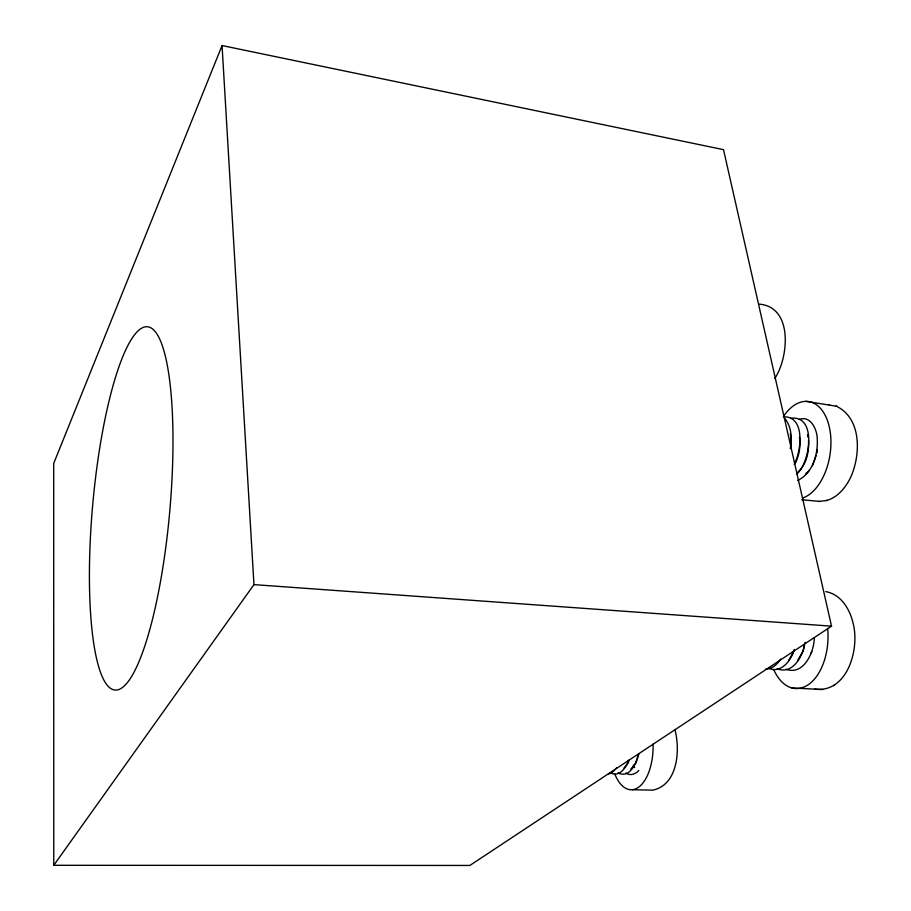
<?xml version="1.0" encoding="UTF-8"?>
<svg xmlns="http://www.w3.org/2000/svg" width="911" height="911" viewBox="0 0 911 911"><rect width="100%" height="100%" fill="white"/><g stroke="black" fill="none" stroke-linecap="round" stroke-linejoin="round"><path stroke-width="1.37" d="M816.996 452.699L817.042 449.863L816.791 451.981M790.737 448.337L791.078 438.293L790.315 433.75M805.062 642.323L803.115 650.989L797.603 660.566M790.27 448.702C791.978 438.373 791.716 426.405 784.508 418.103M814.32 637.78C814.092 652.23 803.764 675.871 785.942 669.232M814.73 689.149C847.663 693.305 860.03 648.359 853.003 622.953L852.912 622.589C849.69 608.833 840.705 594.211 825.719 591.615M638.998 753.864L635.832 763.35L630.856 769.009M816.21 455.329L812.498 465.749M638.042 754.456C636.721 763.395 629.205 778.985 618.125 772.813M794.221 649.429C791.591 660.213 780.864 674.003 768.52 668.218M804.493 645.045C802.454 657.287 791.796 674.983 777.254 668.731M222.056 45.55L53.703 463.437L53.76 865.302L469.882 865.45L831.538 626.164L723.505 149.655L222.056 45.55L253.964 584.623L53.76 865.302M629.399 759.831L628.009 763.122L623.944 768.041M795.155 463.676C799.175 455.534 800.906 446.128 799.425 437.132M628.499 760.446C626.426 767.722 618.694 778.062 610.359 772.608M794.176 464.416C801.35 451.389 805.734 415.78 783.278 416.828M794.324 650.431L788.824 660.031M810.892 653.677L811.872 651.547M774.851 378.361C788.55 357.989 793.675 306.415 758.726 304.103M616.758 767.745L611.953 772.722L608.4 774.008M780.716 659.029C777.425 664.119 772.186 669.221 765.73 669.027M796.647 474.153C810.016 463.335 817.463 414.812 790.816 418.274M798.127 471.887C806.69 464.109 809.196 451.628 808.512 440.491M805.871 473.754L809.435 470.349M833.702 685.687L834.328 685.152M638.827 770.512C635.696 774.134 630.002 776.161 625.857 773.018M797.706 480.45C813.045 473.037 818.226 453.86 817.224 438.032C816.848 429.035 810.346 415.234 799.368 419.413M826.414 500.515C837.585 497.6 845.419 487.727 850.43 477.854C860.793 455.58 862.113 418.263 836.139 406.112M801.691 499.74L819.467 501.38M818.579 501.505L827.279 500.412M632.211 789.712L652.777 790.156C678.023 784.849 680.323 749.833 674.926 729.609M791.83 687.942L822.633 689.547M253.964 584.623L831.538 626.164M805.939 401.352L837.004 406.306M828.566 404.484L829.443 404.678M633.304 765.115L634.66 767.517M807.522 434.854L807.909 437.109M784.064 415.553A49.217 29.05 -81.4 0 1 829.306 426.963A49.217 29.05 -81.4 0 1 802.762 497.998M827.632 628.408A49.593 29.79 -87.2 0 1 809.458 683.854A49.593 29.79 -87.2 0 1 773.746 669.608M653.085 744.139A42.521 21.42 -89.3 0 1 639.226 786.74A42.521 21.42 -89.3 0 1 614.834 774.134M149.415 630.902A182.348 38.661 -84.9 0 0 154.551 330.852A182.348 38.661 -84.9 0 0 89.529 562.941A182.348 38.661 -84.9 0 0 149.415 630.902"/></g></svg>
